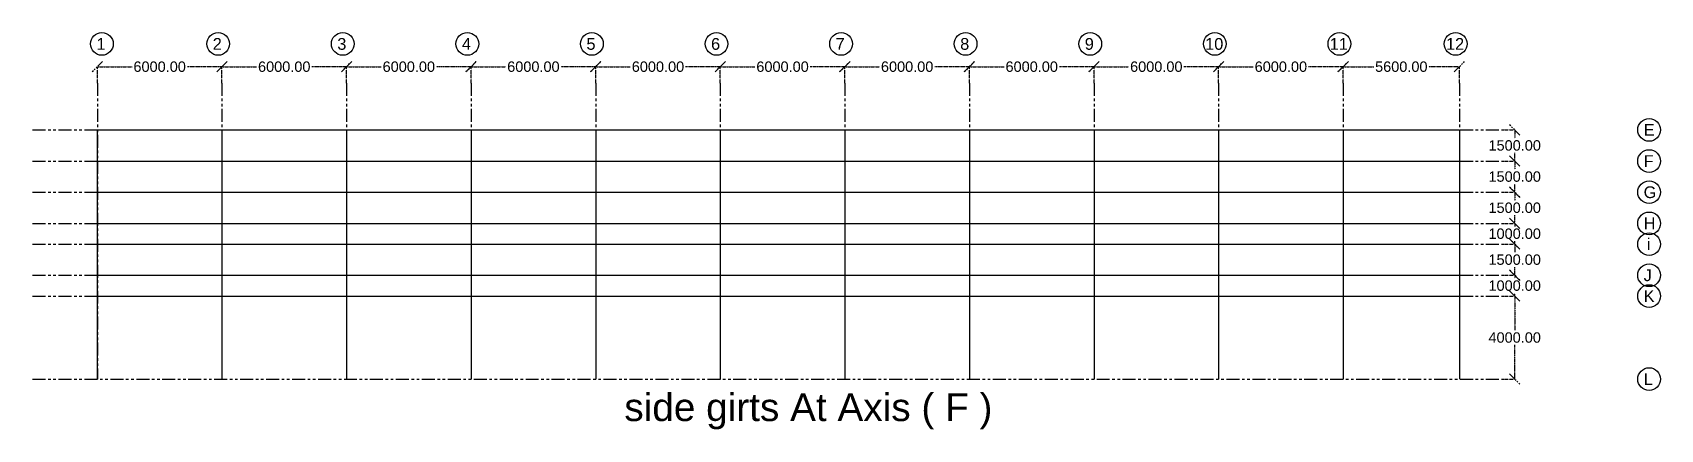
# Model space of a CAD drawing. Header units: inches. Extents: x 8519 to 881470, y -4476 to 84370.
# Drawn here: x 106346 to 184747, y -2418 to 16692 of the extents above; entities that cross this region are included whole.
import ezdxf

# ---------------------------------------------------------------- set-up
doc = ezdxf.new("R2010")
doc.units = ezdxf.units.IN
doc.header["$MEASUREMENT"] = 0
doc.header["$PDMODE"] = 34
doc.linetypes.add('ACAD_ISO03W100', pattern=[30, 12, -18])
doc.linetypes.add('PHANTOM2', pattern=[1.25, 0.625, -0.125, 0.125, -0.125, 0.125, -0.125])
for name, color, linetype in [('axis', 8, 'PHANTOM2'), ('dimensions', 1, 'PHANTOM2'), ('initial layout', 7, 'Continuous'), ('text', 3, 'Continuous')]:
    doc.layers.add(name, color=color, linetype=linetype)
doc.styles.get("Standard").update_dxf_attribs({"font": 'arial.ttf'})
doc.dimstyles.new('Dim_1', dxfattribs={"dimtxt": 500, "dimasz": 500, "dimexe": 0.0625, "dimexo": 0.0625, "dimgap": 100, "dimtad": 0, "dimtih": 1, "dimtoh": 1, "dimzin": 0, "dimdsep": 46, "dimtxsty": 'Standard', "dimblk": 'OBLIQUE', "dimcen": 0.09, "dimclrd": 256, "dimclre": 256, "dimclrt": 256, "dimadec": 0, "dimazin": 0, "dimtfac": 1, "dimtofl": 0, "dimtmove": 0, "dimatfit": 3, "dimfxl": 1, "dimtfillclr": 256, "dimtolj": 1, "dimtzin": 0, "dimlwe": -1, "dimarcsym": 0})

# ---------------------------------------------------------------- blocks, each defined once
blk = doc.blocks.new('_Oblique')
at = {"color": 0, "linetype": 'ByBlock', "lineweight": -2}
blk.add_line((-0.5, -0.5), (0.5, 0.5), dxfattribs=at)
blk = doc.blocks.new('*D85')
at = {"layer": 'Defpoints', "color": 0, "transparency": 16777216}
for p in [(109467, 15047), (109467, 14263), (115467, 14263)]:
    blk.add_point(p, dxfattribs=at)
at = {"layer": 'dimensions', "linetype": 'ACAD_ISO03W100', "transparency": 16777216}
for p, q in [((109467, 14263), (109467, 15047)), ((115467, 14263), (115467, 15047))]:
    blk.add_line(p, q, dxfattribs=at)
at = {"layer": 'dimensions', "lineweight": -2, "transparency": 16777216}
for p, q in [((109467, 15047), (111135, 15047)), ((115467, 15047), (113800, 15047))]:
    blk.add_line(p, q, dxfattribs=at)
at = {"layer": 'dimensions', "lineweight": -2, "transparency": 16777216, "xscale": 500, "yscale": 500, "zscale": 500, "rotation": 180}
blk.add_blockref('_Oblique', (109467, 15047), dxfattribs=at)
at = {"layer": 'dimensions', "lineweight": -2, "transparency": 16777216, "xscale": 500, "yscale": 500, "zscale": 500}
blk.add_blockref('_Oblique', (115467, 15047), dxfattribs=at)
at = {"layer": 'dimensions', "transparency": 16777216, "insert": (112467, 15047), "char_height": 500, "attachment_point": 5}
blk.add_mtext('\\A1;6000.00', dxfattribs=at)
blk = doc.blocks.new('*D86')
at = {"layer": 'Defpoints', "color": 0, "transparency": 16777216}
for p in [(115467, 15047), (115467, 14263), (121467, 14263)]:
    blk.add_point(p, dxfattribs=at)
at = {"layer": 'dimensions', "linetype": 'ACAD_ISO03W100', "transparency": 16777216}
for p, q in [((115467, 14263), (115467, 15047)), ((121467, 14263), (121467, 15047))]:
    blk.add_line(p, q, dxfattribs=at)
at = {"layer": 'dimensions', "lineweight": -2, "transparency": 16777216}
for p, q in [((115467, 15047), (117135, 15047)), ((121467, 15047), (119800, 15047))]:
    blk.add_line(p, q, dxfattribs=at)
at = {"layer": 'dimensions', "lineweight": -2, "transparency": 16777216, "xscale": 500, "yscale": 500, "zscale": 500, "rotation": 180}
blk.add_blockref('_Oblique', (115467, 15047), dxfattribs=at)
at = {"layer": 'dimensions', "lineweight": -2, "transparency": 16777216, "xscale": 500, "yscale": 500, "zscale": 500}
blk.add_blockref('_Oblique', (121467, 15047), dxfattribs=at)
at = {"layer": 'dimensions', "transparency": 16777216, "insert": (118467, 15047), "char_height": 500, "attachment_point": 5}
blk.add_mtext('\\A1;6000.00', dxfattribs=at)
blk = doc.blocks.new('*D87')
at = {"layer": 'Defpoints', "color": 0, "transparency": 16777216}
for p in [(121467, 15047), (121467, 14263), (127467, 14263)]:
    blk.add_point(p, dxfattribs=at)
at = {"layer": 'dimensions', "linetype": 'ACAD_ISO03W100', "transparency": 16777216}
for p, q in [((121467, 14263), (121467, 15047)), ((127467, 14263), (127467, 15047))]:
    blk.add_line(p, q, dxfattribs=at)
at = {"layer": 'dimensions', "lineweight": -2, "transparency": 16777216}
for p, q in [((121467, 15047), (123135, 15047)), ((127467, 15047), (125800, 15047))]:
    blk.add_line(p, q, dxfattribs=at)
at = {"layer": 'dimensions', "lineweight": -2, "transparency": 16777216, "xscale": 500, "yscale": 500, "zscale": 500, "rotation": 180}
blk.add_blockref('_Oblique', (121467, 15047), dxfattribs=at)
at = {"layer": 'dimensions', "lineweight": -2, "transparency": 16777216, "xscale": 500, "yscale": 500, "zscale": 500}
blk.add_blockref('_Oblique', (127467, 15047), dxfattribs=at)
at = {"layer": 'dimensions', "transparency": 16777216, "insert": (124467, 15047), "char_height": 500, "attachment_point": 5}
blk.add_mtext('\\A1;6000.00', dxfattribs=at)
blk = doc.blocks.new('*D88')
at = {"layer": 'Defpoints', "color": 0, "transparency": 16777216}
for p in [(127467, 15047), (127467, 14263), (133467, 14263)]:
    blk.add_point(p, dxfattribs=at)
at = {"layer": 'dimensions', "linetype": 'ACAD_ISO03W100', "transparency": 16777216}
for p, q in [((127467, 14263), (127467, 15047)), ((133467, 14263), (133467, 15047))]:
    blk.add_line(p, q, dxfattribs=at)
at = {"layer": 'dimensions', "lineweight": -2, "transparency": 16777216}
for p, q in [((127467, 15047), (129135, 15047)), ((133467, 15047), (131800, 15047))]:
    blk.add_line(p, q, dxfattribs=at)
at = {"layer": 'dimensions', "lineweight": -2, "transparency": 16777216, "xscale": 500, "yscale": 500, "zscale": 500, "rotation": 180}
blk.add_blockref('_Oblique', (127467, 15047), dxfattribs=at)
at = {"layer": 'dimensions', "lineweight": -2, "transparency": 16777216, "xscale": 500, "yscale": 500, "zscale": 500}
blk.add_blockref('_Oblique', (133467, 15047), dxfattribs=at)
at = {"layer": 'dimensions', "transparency": 16777216, "insert": (130467, 15047), "char_height": 500, "attachment_point": 5}
blk.add_mtext('\\A1;6000.00', dxfattribs=at)
blk = doc.blocks.new('*D89')
at = {"layer": 'Defpoints', "color": 0, "transparency": 16777216}
for p in [(133467, 15047), (133467, 14263), (139467, 14263)]:
    blk.add_point(p, dxfattribs=at)
at = {"layer": 'dimensions', "linetype": 'ACAD_ISO03W100', "transparency": 16777216}
for p, q in [((133467, 14263), (133467, 15047)), ((139467, 14263), (139467, 15047))]:
    blk.add_line(p, q, dxfattribs=at)
at = {"layer": 'dimensions', "lineweight": -2, "transparency": 16777216}
for p, q in [((133467, 15047), (135135, 15047)), ((139467, 15047), (137800, 15047))]:
    blk.add_line(p, q, dxfattribs=at)
at = {"layer": 'dimensions', "lineweight": -2, "transparency": 16777216, "xscale": 500, "yscale": 500, "zscale": 500, "rotation": 180}
blk.add_blockref('_Oblique', (133467, 15047), dxfattribs=at)
at = {"layer": 'dimensions', "lineweight": -2, "transparency": 16777216, "xscale": 500, "yscale": 500, "zscale": 500}
blk.add_blockref('_Oblique', (139467, 15047), dxfattribs=at)
at = {"layer": 'dimensions', "transparency": 16777216, "insert": (136467, 15047), "char_height": 500, "attachment_point": 5}
blk.add_mtext('\\A1;6000.00', dxfattribs=at)
blk = doc.blocks.new('*D90')
at = {"layer": 'Defpoints', "color": 0, "transparency": 16777216}
for p in [(139467, 15047), (139467, 14263), (145467, 14263)]:
    blk.add_point(p, dxfattribs=at)
at = {"layer": 'dimensions', "linetype": 'ACAD_ISO03W100', "transparency": 16777216}
for p, q in [((139467, 14263), (139467, 15047)), ((145467, 14263), (145467, 15047))]:
    blk.add_line(p, q, dxfattribs=at)
at = {"layer": 'dimensions', "lineweight": -2, "transparency": 16777216}
for p, q in [((139467, 15047), (141135, 15047)), ((145467, 15047), (143800, 15047))]:
    blk.add_line(p, q, dxfattribs=at)
at = {"layer": 'dimensions', "lineweight": -2, "transparency": 16777216, "xscale": 500, "yscale": 500, "zscale": 500, "rotation": 180}
blk.add_blockref('_Oblique', (139467, 15047), dxfattribs=at)
at = {"layer": 'dimensions', "lineweight": -2, "transparency": 16777216, "xscale": 500, "yscale": 500, "zscale": 500}
blk.add_blockref('_Oblique', (145467, 15047), dxfattribs=at)
at = {"layer": 'dimensions', "transparency": 16777216, "insert": (142467, 15047), "char_height": 500, "attachment_point": 5}
blk.add_mtext('\\A1;6000.00', dxfattribs=at)
blk = doc.blocks.new('*D91')
at = {"layer": 'Defpoints', "color": 0, "transparency": 16777216}
for p in [(145467, 15047), (145467, 14263), (151467, 14263)]:
    blk.add_point(p, dxfattribs=at)
at = {"layer": 'dimensions', "linetype": 'ACAD_ISO03W100', "transparency": 16777216}
for p, q in [((145467, 14263), (145467, 15047)), ((151467, 14263), (151467, 15047))]:
    blk.add_line(p, q, dxfattribs=at)
at = {"layer": 'dimensions', "lineweight": -2, "transparency": 16777216}
for p, q in [((145467, 15047), (147135, 15047)), ((151467, 15047), (149800, 15047))]:
    blk.add_line(p, q, dxfattribs=at)
at = {"layer": 'dimensions', "lineweight": -2, "transparency": 16777216, "xscale": 500, "yscale": 500, "zscale": 500, "rotation": 180}
blk.add_blockref('_Oblique', (145467, 15047), dxfattribs=at)
at = {"layer": 'dimensions', "lineweight": -2, "transparency": 16777216, "xscale": 500, "yscale": 500, "zscale": 500}
blk.add_blockref('_Oblique', (151467, 15047), dxfattribs=at)
at = {"layer": 'dimensions', "transparency": 16777216, "insert": (148467, 15047), "char_height": 500, "attachment_point": 5}
blk.add_mtext('\\A1;6000.00', dxfattribs=at)
blk = doc.blocks.new('*D92')
at = {"layer": 'Defpoints', "color": 0, "transparency": 16777216}
for p in [(151467, 15047), (151467, 14263), (157467, 14263)]:
    blk.add_point(p, dxfattribs=at)
at = {"layer": 'dimensions', "linetype": 'ACAD_ISO03W100', "transparency": 16777216}
for p, q in [((151467, 14263), (151467, 15047)), ((157467, 14263), (157467, 15047))]:
    blk.add_line(p, q, dxfattribs=at)
at = {"layer": 'dimensions', "lineweight": -2, "transparency": 16777216}
for p, q in [((151467, 15047), (153135, 15047)), ((157467, 15047), (155800, 15047))]:
    blk.add_line(p, q, dxfattribs=at)
at = {"layer": 'dimensions', "lineweight": -2, "transparency": 16777216, "xscale": 500, "yscale": 500, "zscale": 500, "rotation": 180}
blk.add_blockref('_Oblique', (151467, 15047), dxfattribs=at)
at = {"layer": 'dimensions', "lineweight": -2, "transparency": 16777216, "xscale": 500, "yscale": 500, "zscale": 500}
blk.add_blockref('_Oblique', (157467, 15047), dxfattribs=at)
at = {"layer": 'dimensions', "transparency": 16777216, "insert": (154467, 15047), "char_height": 500, "attachment_point": 5}
blk.add_mtext('\\A1;6000.00', dxfattribs=at)
blk = doc.blocks.new('*D93')
at = {"layer": 'Defpoints', "color": 0, "transparency": 16777216}
for p in [(157467, 15047), (157467, 14263), (163467, 14263)]:
    blk.add_point(p, dxfattribs=at)
at = {"layer": 'dimensions', "linetype": 'ACAD_ISO03W100', "transparency": 16777216}
for p, q in [((157467, 14263), (157467, 15047)), ((163467, 14263), (163467, 15047))]:
    blk.add_line(p, q, dxfattribs=at)
at = {"layer": 'dimensions', "lineweight": -2, "transparency": 16777216}
for p, q in [((157467, 15047), (159135, 15047)), ((163467, 15047), (161800, 15047))]:
    blk.add_line(p, q, dxfattribs=at)
at = {"layer": 'dimensions', "lineweight": -2, "transparency": 16777216, "xscale": 500, "yscale": 500, "zscale": 500, "rotation": 180}
blk.add_blockref('_Oblique', (157467, 15047), dxfattribs=at)
at = {"layer": 'dimensions', "lineweight": -2, "transparency": 16777216, "xscale": 500, "yscale": 500, "zscale": 500}
blk.add_blockref('_Oblique', (163467, 15047), dxfattribs=at)
at = {"layer": 'dimensions', "transparency": 16777216, "insert": (160467, 15047), "char_height": 500, "attachment_point": 5}
blk.add_mtext('\\A1;6000.00', dxfattribs=at)
blk = doc.blocks.new('*D94')
at = {"layer": 'Defpoints', "color": 0, "transparency": 16777216}
for p in [(163467, 15047), (163467, 14263), (169467, 14263)]:
    blk.add_point(p, dxfattribs=at)
at = {"layer": 'dimensions', "linetype": 'ACAD_ISO03W100', "transparency": 16777216}
for p, q in [((163467, 14263), (163467, 15047)), ((169467, 14263), (169467, 15047))]:
    blk.add_line(p, q, dxfattribs=at)
at = {"layer": 'dimensions', "lineweight": -2, "transparency": 16777216}
for p, q in [((163467, 15047), (165135, 15047)), ((169467, 15047), (167800, 15047))]:
    blk.add_line(p, q, dxfattribs=at)
at = {"layer": 'dimensions', "lineweight": -2, "transparency": 16777216, "xscale": 500, "yscale": 500, "zscale": 500, "rotation": 180}
blk.add_blockref('_Oblique', (163467, 15047), dxfattribs=at)
at = {"layer": 'dimensions', "lineweight": -2, "transparency": 16777216, "xscale": 500, "yscale": 500, "zscale": 500}
blk.add_blockref('_Oblique', (169467, 15047), dxfattribs=at)
at = {"layer": 'dimensions', "transparency": 16777216, "insert": (166467, 15047), "char_height": 500, "attachment_point": 5}
blk.add_mtext('\\A1;6000.00', dxfattribs=at)
blk = doc.blocks.new('*D95')
at = {"layer": 'Defpoints', "color": 0, "transparency": 16777216}
for p in [(169467, 15047), (169467, 14263), (175067, 14263)]:
    blk.add_point(p, dxfattribs=at)
at = {"layer": 'dimensions', "linetype": 'ACAD_ISO03W100', "transparency": 16777216}
for p, q in [((169467, 14263), (169467, 15047)), ((175067, 14263), (175067, 15047))]:
    blk.add_line(p, q, dxfattribs=at)
at = {"layer": 'dimensions', "lineweight": -2, "transparency": 16777216}
for p, q in [((169467, 15047), (170936, 15047)), ((175067, 15047), (173599, 15047))]:
    blk.add_line(p, q, dxfattribs=at)
at = {"layer": 'dimensions', "lineweight": -2, "transparency": 16777216, "xscale": 500, "yscale": 500, "zscale": 500, "rotation": 180}
blk.add_blockref('_Oblique', (169467, 15047), dxfattribs=at)
at = {"layer": 'dimensions', "lineweight": -2, "transparency": 16777216, "xscale": 500, "yscale": 500, "zscale": 500}
blk.add_blockref('_Oblique', (175067, 15047), dxfattribs=at)
at = {"layer": 'dimensions', "transparency": 16777216, "insert": (172267, 15047), "char_height": 500, "attachment_point": 5}
blk.add_mtext('\\A1;5600.00', dxfattribs=at)
blk = doc.blocks.new('*D96')
at = {"layer": 'Defpoints', "color": 0, "transparency": 16777216}
for p in [(177125, 5005), (177728, 5005), (177125, 4005)]:
    blk.add_point(p, dxfattribs=at)
at = {"layer": 'dimensions', "linetype": 'ACAD_ISO03W100', "transparency": 16777216}
for p, q in [((177125, 5005), (177729, 5005)), ((177125, 4005), (177729, 4005))]:
    blk.add_line(p, q, dxfattribs=at)
at = {"layer": 'dimensions', "lineweight": -2, "transparency": 16777216}
for p, q in [((177728, 5005), (177728, 4861)), ((177728, 4005), (177728, 4150))]:
    blk.add_line(p, q, dxfattribs=at)
at = {"layer": 'dimensions', "lineweight": -2, "transparency": 16777216, "xscale": 500, "yscale": 500, "zscale": 500}
for p, rotation in [((177728, 5005), 90), ((177728, 4005), 270)]:
    blk.add_blockref('_Oblique', p, dxfattribs=dict(at, rotation=rotation))
at = {"layer": 'dimensions', "transparency": 16777216, "insert": (177728, 4505), "char_height": 500, "attachment_point": 5}
blk.add_mtext('\\A1;1000.00', dxfattribs=at)
blk = doc.blocks.new('*D97')
at = {"layer": 'Defpoints', "color": 0, "transparency": 16777216}
for p in [(177125, 6505), (177728, 6505), (177125, 5005)]:
    blk.add_point(p, dxfattribs=at)
at = {"layer": 'dimensions', "linetype": 'ACAD_ISO03W100', "transparency": 16777216}
for p, q in [((177125, 6505), (177729, 6505)), ((177125, 5005), (177729, 5005))]:
    blk.add_line(p, q, dxfattribs=at)
at = {"layer": 'dimensions', "lineweight": -2, "transparency": 16777216}
for p, q in [((177728, 6505), (177728, 6111)), ((177728, 5005), (177728, 5400))]:
    blk.add_line(p, q, dxfattribs=at)
at = {"layer": 'dimensions', "lineweight": -2, "transparency": 16777216, "xscale": 500, "yscale": 500, "zscale": 500}
for p, rotation in [((177728, 6505), 90), ((177728, 5005), 270)]:
    blk.add_blockref('_Oblique', p, dxfattribs=dict(at, rotation=rotation))
at = {"layer": 'dimensions', "transparency": 16777216, "insert": (177728, 5755), "char_height": 500, "attachment_point": 5}
blk.add_mtext('\\A1;1500.00', dxfattribs=at)
blk = doc.blocks.new('*D98')
at = {"layer": 'Defpoints', "color": 0, "transparency": 16777216}
for p in [(177125, 7505), (177728, 7505), (177125, 6505)]:
    blk.add_point(p, dxfattribs=at)
at = {"layer": 'dimensions', "linetype": 'ACAD_ISO03W100', "transparency": 16777216}
for p, q in [((177125, 7505), (177729, 7505)), ((177125, 6505), (177729, 6505))]:
    blk.add_line(p, q, dxfattribs=at)
at = {"layer": 'dimensions', "lineweight": -2, "transparency": 16777216}
for p, q in [((177728, 7505), (177728, 7361)), ((177728, 6505), (177728, 6650))]:
    blk.add_line(p, q, dxfattribs=at)
at = {"layer": 'dimensions', "lineweight": -2, "transparency": 16777216, "xscale": 500, "yscale": 500, "zscale": 500}
for p, rotation in [((177728, 7505), 90), ((177728, 6505), 270)]:
    blk.add_blockref('_Oblique', p, dxfattribs=dict(at, rotation=rotation))
at = {"layer": 'dimensions', "transparency": 16777216, "insert": (177728, 7005), "char_height": 500, "attachment_point": 5}
blk.add_mtext('\\A1;1000.00', dxfattribs=at)
blk = doc.blocks.new('*D99')
at = {"layer": 'Defpoints', "color": 0, "transparency": 16777216}
for p in [(177125, 9005), (177728, 9005), (177125, 7505)]:
    blk.add_point(p, dxfattribs=at)
at = {"layer": 'dimensions', "linetype": 'ACAD_ISO03W100', "transparency": 16777216}
for p, q in [((177125, 9005), (177729, 9005)), ((177125, 7505), (177729, 7505))]:
    blk.add_line(p, q, dxfattribs=at)
at = {"layer": 'dimensions', "lineweight": -2, "transparency": 16777216}
for p, q in [((177728, 9005), (177728, 8611)), ((177728, 7505), (177728, 7900))]:
    blk.add_line(p, q, dxfattribs=at)
at = {"layer": 'dimensions', "lineweight": -2, "transparency": 16777216, "xscale": 500, "yscale": 500, "zscale": 500}
for p, rotation in [((177728, 9005), 90), ((177728, 7505), 270)]:
    blk.add_blockref('_Oblique', p, dxfattribs=dict(at, rotation=rotation))
at = {"layer": 'dimensions', "transparency": 16777216, "insert": (177728, 8255), "char_height": 500, "attachment_point": 5}
blk.add_mtext('\\A1;1500.00', dxfattribs=at)
blk = doc.blocks.new('*D100')
at = {"layer": 'Defpoints', "color": 0, "transparency": 16777216}
for p in [(177125, 10505), (177728, 10505), (177125, 9005)]:
    blk.add_point(p, dxfattribs=at)
at = {"layer": 'dimensions', "linetype": 'ACAD_ISO03W100', "transparency": 16777216}
for p, q in [((177125, 10505), (177729, 10505)), ((177125, 9005), (177729, 9005))]:
    blk.add_line(p, q, dxfattribs=at)
at = {"layer": 'dimensions', "lineweight": -2, "transparency": 16777216}
for p, q in [((177728, 10505), (177728, 10111)), ((177728, 9005), (177728, 9400))]:
    blk.add_line(p, q, dxfattribs=at)
at = {"layer": 'dimensions', "lineweight": -2, "transparency": 16777216, "xscale": 500, "yscale": 500, "zscale": 500}
for p, rotation in [((177728, 10505), 90), ((177728, 9005), 270)]:
    blk.add_blockref('_Oblique', p, dxfattribs=dict(at, rotation=rotation))
at = {"layer": 'dimensions', "transparency": 16777216, "insert": (177728, 9755), "char_height": 500, "attachment_point": 5}
blk.add_mtext('\\A1;1500.00', dxfattribs=at)
blk = doc.blocks.new('*D101')
at = {"layer": 'Defpoints', "color": 0, "transparency": 16777216}
for p in [(177125, 12005), (177728, 12005), (177125, 10505)]:
    blk.add_point(p, dxfattribs=at)
at = {"layer": 'dimensions', "linetype": 'ACAD_ISO03W100', "transparency": 16777216}
for p, q in [((177125, 12005), (177729, 12005)), ((177125, 10505), (177729, 10505))]:
    blk.add_line(p, q, dxfattribs=at)
at = {"layer": 'dimensions', "lineweight": -2, "transparency": 16777216}
for p, q in [((177728, 12005), (177728, 11611)), ((177728, 10505), (177728, 10900))]:
    blk.add_line(p, q, dxfattribs=at)
at = {"layer": 'dimensions', "lineweight": -2, "transparency": 16777216, "xscale": 500, "yscale": 500, "zscale": 500}
for p, rotation in [((177728, 12005), 90), ((177728, 10505), 270)]:
    blk.add_blockref('_Oblique', p, dxfattribs=dict(at, rotation=rotation))
at = {"layer": 'dimensions', "transparency": 16777216, "insert": (177728, 11255), "char_height": 500, "attachment_point": 5}
blk.add_mtext('\\A1;1500.00', dxfattribs=at)
blk = doc.blocks.new('*D102')
at = {"layer": 'Defpoints', "color": 0, "transparency": 16777216}
for p in [(177125, 4005), (177125, 5), (177728, 5)]:
    blk.add_point(p, dxfattribs=at)
at = {"layer": 'dimensions', "linetype": 'ACAD_ISO03W100', "transparency": 16777216}
for p, q in [((177125, 4005), (177729, 4005)), ((177125, 5), (177729, 5))]:
    blk.add_line(p, q, dxfattribs=at)
at = {"layer": 'dimensions', "lineweight": -2, "transparency": 16777216}
for p, q in [((177728, 4005), (177728, 2361)), ((177728, 5), (177728, 1650))]:
    blk.add_line(p, q, dxfattribs=at)
at = {"layer": 'dimensions', "lineweight": -2, "transparency": 16777216, "xscale": 500, "yscale": 500, "zscale": 500}
for p, rotation in [((177728, 4005), 90), ((177728, 5), 270)]:
    blk.add_blockref('_Oblique', p, dxfattribs=dict(at, rotation=rotation))
at = {"layer": 'dimensions', "transparency": 16777216, "insert": (177728, 2005), "char_height": 500, "attachment_point": 5}
blk.add_mtext('\\A1;4000.00', dxfattribs=at)

msp = doc.modelspace()

# ---------------------------------------------------------------- linework, layer by layer
at = {"layer": 'axis', "ltscale": 1000}
for p, q in [((109467.46, 14263.214), (109467.46, 5.309)), ((115467.46, 14263.214), (115467.46, 5.309)), ((121467.46, 14263.214), (121467.46, 5.309)), ((127467.46, 14263.214), (127467.46, 5.309)), ((133467.46, 14263.214), (133467.46, 5.309)), ((139467.46, 14263.214), (139467.46, 5.309)), ((145467.46, 14263.214), (145467.46, 5.309)), ((151467.46, 14263.214), (151467.46, 5.309)), ((157467.46, 14263.214), (157467.46, 5.309)), ((163467.46, 14263.214), (163467.46, 5.309)), ((169467.46, 14263.214), (169467.46, 5.309)), ((175067.46, 14263.214), (175067.46, 5.309)), ((106345.673, 12005.309), (177124.968, 12005.309)), ((106345.673, 10505.309), (177124.968, 10505.309)), ((106345.673, 9005.309), (177124.968, 9005.309)), ((106345.673, 7505.309), (177124.968, 7505.309)), ((106345.673, 6505.309), (177124.968, 6505.309)), ((106345.673, 5005.309), (177124.968, 5005.309)), ((106345.673, 4005.309), (177124.968, 4005.309)), ((106345.673, 5.309), (177124.968, 5.309))]:
    msp.add_line(p, q, dxfattribs=at)
at = {"layer": 'initial layout', "ltscale": 1000}
for p, q in [((109467.46, 5.309), (109467.46, 12005.309)), ((115467.46, 12005.309), (115467.46, 5.309)), ((121467.46, 12005.309), (121467.46, 5.309)), ((127467.46, 12005.309), (127467.46, 5.309)), ((133467.46, 12005.309), (133467.46, 5.309)), ((139467.46, 12005.309), (139467.46, 5.309)), ((145467.46, 12005.309), (145467.46, 5.309)), ((151467.46, 12005.309), (151467.46, 5.309)), ((157467.46, 12005.309), (157467.46, 5.309)), ((163467.46, 12005.309), (163467.46, 5.309)), ((169467.46, 12005.309), (169467.46, 5.309)), ((175067.46, 12005.309), (175067.46, 5.309))]:
    msp.add_line(p, q, dxfattribs=at)
at = {"layer": 'initial layout'}
for p, q in [((109467.46, 12005.309), (169467.46, 12005.309)), ((169467.46, 12005.309), (175067.46, 12005.309)), ((109467.46, 10505.309), (175067.46, 10505.309)), ((109467.46, 9005.309), (175067.46, 9005.309)), ((109467.46, 7505.309), (175067.46, 7505.309)), ((109467.46, 6505.309), (175067.46, 6505.309)), ((109467.46, 5005.309), (175067.46, 5005.309)), ((109467.46, 4005.309), (175067.46, 4005.309))]:
    msp.add_line(p, q, dxfattribs=at)
at = {"layer": 'text'}
for centre in [(109684.596, 16145.63), (115284.596, 16145.63), (121284.596, 16145.63), (127284.596, 16145.63), (133284.596, 16145.63), (139284.596, 16145.63), (145284.596, 16145.63), (151284.596, 16145.63), (157284.596, 16145.63), (163284.596, 16145.63), (169284.596, 16145.63), (174884.596, 16145.63), (184200.999, 12005.309), (184200.999, 10505.309), (184200.999, 9005.309), (184200.999, 7505.309), (184200.999, 6505.309), (184200.999, 5005.309), (184200.999, 4005.309), (184200.999, 5.309)]:
    msp.add_circle(centre, 546.492, dxfattribs=at)

# ---------------------------------------------------------------- texts
for s, height, p in [('1', 564.824, (109421.448, 15863.218)), ('2', 564.824, (115021.448, 15863.218)), ('3', 564.824, (121021.448, 15863.218)), ('4', 564.824, (127021.448, 15863.218)), ('5', 564.824, (133021.448, 15863.218)), ('6', 564.824, (139021.448, 15863.218)), ('7', 564.824, (145021.448, 15863.218)), ('8', 564.824, (151021.448, 15863.218)), ('9', 564.824, (157021.448, 15863.218)), ('10', 564.8237, (162816.731, 15863.218)), ('11', 564.8237, (168816.731, 15863.218)), ('12', 564.8237, (174416.731, 15863.218)), ('E', 564.824, (183937.851, 11722.897)), ('F', 564.824, (183937.851, 10222.897)), ('G', 564.824, (183937.851, 8722.897)), ('H', 564.824, (183937.851, 7222.897)), ('i', 564.824, (184091.899, 6222.76)), ('J', 564.824, (183937.851, 4722.897)), ('K', 564.824, (183937.851, 3722.897)), ('L', 564.824, (183937.851, -277.103)), ('side girts At Axis ( F )', 1335.70515, (134846.057, -2014.891))]:
    msp.add_text(s, height=height, dxfattribs=at).set_placement(p)

# ---------------------------------------------------------------- dimensions: what is measured, and where the dimension line sits
at = {"layer": 'dimensions'}
for base, p1, p2, picture, middle in [((109467.46, 15047.41), (115467.46, 14263.214), (109467.46, 14263.214), '*D85', (112467.46, 15047.41)), ((115467.46, 15047.41), (121467.46, 14263.214), (115467.46, 14263.214), '*D86', (118467.46, 15047.41)), ((121467.46, 15047.41), (127467.46, 14263.214), (121467.46, 14263.214), '*D87', (124467.46, 15047.41)), ((127467.46, 15047.41), (133467.46, 14263.214), (127467.46, 14263.214), '*D88', (130467.46, 15047.41)), ((133467.46, 15047.41), (139467.46, 14263.214), (133467.46, 14263.214), '*D89', (136467.46, 15047.41)), ((139467.46, 15047.41), (145467.46, 14263.214), (139467.46, 14263.214), '*D90', (142467.46, 15047.41)), ((145467.46, 15047.41), (151467.46, 14263.214), (145467.46, 14263.214), '*D91', (148467.46, 15047.41)), ((151467.46, 15047.41), (157467.46, 14263.214), (151467.46, 14263.214), '*D92', (154467.46, 15047.41)), ((157467.46, 15047.41), (163467.46, 14263.214), (157467.46, 14263.214), '*D93', (160467.46, 15047.41)), ((163467.46, 15047.41), (169467.46, 14263.214), (163467.46, 14263.214), '*D94', (166467.46, 15047.41)), ((169467.46, 15047.41), (175067.46, 14263.214), (169467.46, 14263.214), '*D95', (172267.46, 15047.41))]:
    dim = msp.add_linear_dim(base=base, p1=p1, p2=p2, dimstyle='Dim_1', dxfattribs=at)
    dim.commit()
    dim.dimension.update_dxf_attribs({"geometry": picture, "text_midpoint": middle})
for base, p1, p2, angle, picture, middle in [((177728.46, 12005.309), (177124.968, 10505.309), (177124.968, 12005.309), 270, '*D101', (177728.46, 11255.309)), ((177728.46, 10505.309), (177124.968, 9005.309), (177124.968, 10505.309), 270, '*D100', (177728.46, 9755.309)), ((177728.46, 9005.309), (177124.968, 7505.309), (177124.968, 9005.309), 270, '*D99', (177728.46, 8255.309)), ((177728.46, 7505.309), (177124.968, 6505.309), (177124.968, 7505.309), 270, '*D98', (177728.46, 7005.309)), ((177728.46, 6505.309), (177124.968, 5005.309), (177124.968, 6505.309), 270, '*D97', (177728.46, 5755.309)), ((177728.46, 5005.309), (177124.968, 4005.309), (177124.968, 5005.309), 270, '*D96', (177728.46, 4505.309)), ((177728.46, 5.309), (177124.968, 4005.309), (177124.968, 5.309), 90, '*D102', (177728.46, 2005.309))]:
    dim = msp.add_linear_dim(base=base, p1=p1, p2=p2, angle=angle, dimstyle='Dim_1', dxfattribs=at)
    dim.commit()
    dim.dimension.update_dxf_attribs({"geometry": picture, "text_midpoint": middle})

doc.saveas('drawing.dxf')
